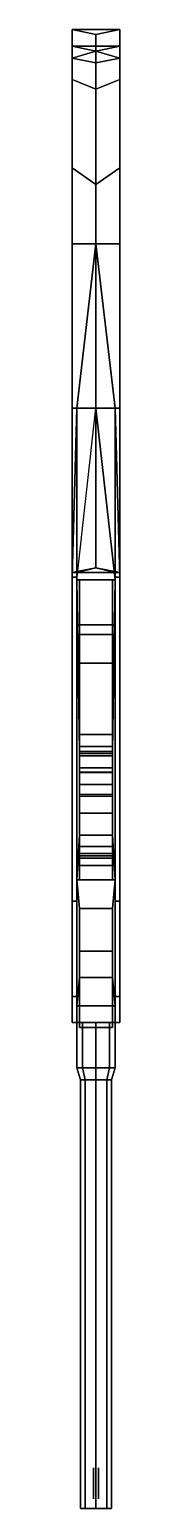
# Model space of a CAD drawing. Extents: x -0.1 to 0.1, y -6.3 to -0.09.
import ezdxf

# ---------------------------------------------------------------- set-up
doc = ezdxf.new("R2010")
doc.units = 0
doc.layers.add('MAS_38', color=7, linetype='CONTINUOUS')

msp = doc.modelspace()

# ---------------------------------------------------------------- linework, layer by layer
at = {"layer": 'MAS_38'}
for points in [[(-0.1, -0.09, -0.24), (-0.1, -0.16, -0.73), (-0.1, -0.3, -1.08), (-0.1, -0.67, -0.18)], [(0, -0.11, -0.15), (-0.1, -0.09, -0.24), (-0.1, -0.67, -0.18), (0, -0.74, -0.11)], [(0.1, -0.09, -0.24), (0.1, -0.09, -0.24), (-0.1, -0.09, -0.24), (0, -0.11, -0.15)], [(0.1, -0.09, -0.24), (0.1, -0.16, -0.73), (-0.1, -0.16, -0.73), (-0.1, -0.09, -0.24)], [(0.1, -0.09, -0.24), (0, -0.11, -0.15), (0, -0.74, -0.11), (0.1, -0.67, -0.18)], [(0.1, -0.16, -0.73), (0.1, -0.09, -0.24), (0.1, -0.67, -0.18), (0.1, -0.3, -1.08)], [(-0.1, -0.16, -0.73), (-0.1, -0.16, -1.13), (-0.1, -0.21, -1.13), (-0.1, -0.3, -1.08)], [(0.1, -0.16, -0.73), (0.1, -0.16, -1.13), (-0.1, -0.16, -1.13), (-0.1, -0.16, -0.73)], [(0.1, -0.16, -1.13), (0, -0.18, -1.18), (0, -0.18, -1.18), (-0.1, -0.16, -1.13)], [(-0.1, -0.16, -1.13), (0, -0.18, -1.18), (0, -0.18, -1.18), (-0.1, -0.21, -1.13)], [(0, -0.18, -1.18), (0, -0.23, -1.18), (0, -0.23, -1.18), (-0.1, -0.21, -1.13)], [(0.1, -0.21, -1.13), (0, -0.18, -1.18), (0, -0.18, -1.18), (0.1, -0.16, -1.13)], [(0, -0.23, -1.18), (0, -0.18, -1.18), (0, -0.18, -1.18), (0.1, -0.21, -1.13)], [(0.1, -0.16, -1.13), (0.1, -0.16, -0.73), (0.1, -0.3, -1.08), (0.1, -0.21, -1.13)], [(-0.1, -0.21, -1.13), (0, -0.23, -1.18), (0, -0.34, -1.15), (-0.1, -0.3, -1.08)], [(0, -0.23, -1.18), (0.1, -0.21, -1.13), (0.1, -0.3, -1.08), (0, -0.34, -1.15)], [(-0.1, -0.67, -0.18), (-0.1, -0.3, -1.08), (-0.1, -0.99, -0.64), (-0.1, -0.99, -0.24)], [(-0.1, -0.3, -1.08), (0, -0.34, -1.15), (0, -0.99, -0.86), (-0.1, -0.99, -0.64)], [(0, -0.34, -1.15), (0.1, -0.3, -1.08), (0.1, -0.99, -0.64), (0, -0.99, -0.86)], [(0.1, -0.3, -1.08), (0.1, -0.67, -0.18), (0.1, -0.99, -0.24), (0.1, -0.99, -0.64)], [(0, -0.74, -0.11), (-0.1, -0.67, -0.18), (-0.1, -0.99, -0.24), (0, -0.99, -0.11)], [(0.1, -0.67, -0.18), (0, -0.74, -0.11), (0, -0.99, -0.11), (0.1, -0.99, -0.24)], [(-0.1, -0.99, -0.24), (-0.1, -0.99, -0.64), (-0.1, -1.68, -0.39), (-0.1, -1.68, -0.14)], [(0, -0.99, -0.11), (-0.1, -0.99, -0.24), (-0.1, -1.68, -0.14), (0, -1.68, -0.04)], [(-0.1, -0.99, -0.64), (0, -0.99, -0.86), (-0.08, -1.68, -0.54), (-0.1, -1.68, -0.39)], [(0, -0.99, -0.86), (0, -0.99, -0.86), (0, -1.68, -0.6), (-0.08, -1.68, -0.54)], [(0.1, -0.99, -0.24), (0, -0.99, -0.11), (0, -1.68, -0.04), (0.1, -1.68, -0.14)], [(0, -0.99, -0.86), (0.1, -0.99, -0.64), (0.1, -1.68, -0.39), (0.08, -1.68, -0.54)], [(0, -0.99, -0.86), (0, -0.99, -0.86), (0.08, -1.68, -0.54), (0, -1.68, -0.6)], [(0.1, -0.99, -0.64), (0.1, -0.99, -0.24), (0.1, -1.68, -0.14), (0.1, -1.68, -0.39)], [(-0.1, -1.68, -0.14), (-0.1, -1.68, -0.39), (-0.1, -2.39, -0.21), (-0.1, -2.37, -0.01)], [(0, -1.68, -0.04), (-0.1, -1.68, -0.14), (-0.1, -2.37, -0.01), (0, -2.35, 0.03)], [(-0.1, -2.39, -0.21), (-0.08, -1.68, -0.54), (-0.08, -2.39, -0.21), (-0.1, -2.39, -0.21)], [(-0.1, -1.68, -0.39), (-0.08, -1.68, -0.54), (-0.1, -2.39, -0.21), (-0.1, -1.68, -0.39)], [(-0.08, -2.39, -0.21), (-0.08, -1.68, -0.54), (-0.08, -2.4, -0.39), (-0.08, -2.39, -0.21)], [(-0.08, -2.4, -0.39), (0, -1.68, -0.6), (-0.08, -1.68, -0.54), (-0.08, -2.4, -0.39)], [(0, -1.68, -0.6), (0.08, -2.4, -0.39), (0.08, -2.4, -0.39), (-0.08, -2.4, -0.39)], [(0.1, -1.68, -0.14), (0, -1.68, -0.04), (0, -2.35, 0.03), (0.1, -2.37, -0.01)], [(0, -1.68, -0.6), (0.08, -1.68, -0.54), (0.08, -1.68, -0.54), (0.08, -2.4, -0.39)], [(0.08, -1.68, -0.54), (0.08, -2.39, -0.21), (0.08, -2.39, -0.21), (0.08, -2.4, -0.39)], [(0.08, -1.68, -0.54), (0.1, -2.39, -0.21), (0.1, -2.39, -0.21), (0.08, -2.39, -0.21)], [(0.08, -1.68, -0.54), (0.1, -1.68, -0.39), (0.1, -1.68, -0.39), (0.1, -2.39, -0.21)], [(0.1, -1.68, -0.39), (0.1, -1.68, -0.14), (0.1, -2.37, -0.01), (0.1, -2.39, -0.21)], [(-0.08, -2.37, -0.01), (0, -2.35, 0.03), (0, -2.35, 0.03), (-0.1, -2.37, -0.01)], [(0.08, -2.37, -0.01), (0, -2.35, 0.03), (0, -2.35, 0.03), (-0.08, -2.37, -0.01)], [(0.1, -2.37, -0.01), (0, -2.35, 0.03), (0, -2.35, 0.03), (0.08, -2.37, -0.01)], [(-0.1, -2.37, -0.01), (-0.1, -2.39, -0.21), (-0.1, -3.75, -0.11), (-0.1, -4.15, 0.12)], [(-0.08, -2.37, -0.01), (-0.1, -2.37, -0.01), (-0.1, -4.15, 0.12), (-0.08, -4.15, 0.12)], [(-0.1, -2.39, -0.21), (-0.08, -2.39, -0.21), (-0.08, -3.75, -0.11), (-0.1, -3.75, -0.11)], [(-0.08, -2.59, 0.05), (-0.08, -2.37, -0.01), (-0.08, -4.15, 0.12)], [(0.08, -2.59, 0.05), (0.08, -2.37, -0.01), (-0.08, -2.37, -0.01), (-0.08, -2.59, 0.05)], [(-0.08, -2.39, -0.21), (-0.08, -2.4, -0.39), (-0.08, -3.66, -0.29), (-0.08, -3.75, -0.11)], [(-0.08, -2.4, -0.39), (-0.07, -2.4, -0.39), (-0.07, -3.1221, -0.3327)], [(-0.08, -3.66, -0.29), (-0.08, -2.4, -0.39), (-0.07, -3.1221, -0.3327), (-0.07, -3.4726, -0.3049)], [(-0.07, -2.4, -0.39), (-0.07, -2.75, -0.46), (-0.07, -3.1221, -0.3327)], [(0.07, -2.4, -0.39), (0.07, -2.75, -0.46), (-0.07, -2.75, -0.46), (-0.07, -2.4, -0.39)], [(0.07, -2.75, -0.46), (0.07, -2.4, -0.39), (0.07, -3.1221, -0.3327)], [(0.07, -2.4, -0.39), (0.08, -2.4, -0.39), (0.07, -3.1221, -0.3327)], [(0.08, -2.4, -0.39), (0.08, -3.66, -0.29), (0.07, -3.4726, -0.3049), (0.07, -3.1221, -0.3327)], [(0.08, -2.37, -0.01), (0.08, -2.59, 0.05), (0.08, -4.15, 0.12)], [(0.1, -2.37, -0.01), (0.08, -2.37, -0.01), (0.08, -4.15, 0.12), (0.1, -4.15, 0.12)], [(0.08, -2.4, -0.39), (0.08, -2.39, -0.21), (0.08, -3.75, -0.11), (0.08, -3.66, -0.29)], [(0.08, -2.39, -0.21), (0.1, -2.39, -0.21), (0.1, -3.75, -0.11), (0.08, -3.75, -0.11)], [(0.1, -2.39, -0.21), (0.1, -2.37, -0.01), (0.1, -4.15, 0.12), (0.1, -3.75, -0.11)], [(-0.08, -2.63, 0.08), (-0.08, -2.59, 0.05), (-0.08, -4.15, 0.12)], [(0.08, -2.63, 0.08), (0.08, -2.59, 0.05), (-0.08, -2.59, 0.05), (-0.08, -2.63, 0.08)], [(-0.07, -2.75, -0.54), (-0.07, -2.59, -1.14), (-0.07, -3.05, -1.12), (-0.07, -3.1, -0.71)], [(0.07, -2.59, -1.14), (0.07, -3.05, -1.12), (-0.07, -3.05, -1.12), (-0.07, -2.59, -1.14)], [(0.07, -2.75, -0.54), (0.07, -2.59, -1.14), (-0.07, -2.59, -1.14), (-0.07, -2.75, -0.54)], [(0.07, -2.59, -1.14), (0.07, -2.75, -0.54), (0.07, -3.1, -0.71), (0.07, -3.05, -1.12)], [(0.08, -2.59, 0.05), (0.08, -2.63, 0.08), (0.08, -4.15, 0.12)], [(-0.08, -2.63, 0.14), (-0.08, -2.63, 0.08), (-0.08, -4.15, 0.12), (-0.08, -4.26, 0.14)], [(0.08, -4.26, 0.14), (0.08, -2.63, 0.14), (-0.08, -2.63, 0.14), (-0.08, -4.26, 0.14)], [(0.08, -2.63, 0.14), (0.08, -2.63, 0.08), (-0.08, -2.63, 0.08), (-0.08, -2.63, 0.14)], [(0.08, -2.63, 0.08), (0.08, -2.63, 0.14), (0.08, -4.26, 0.14), (0.08, -4.15, 0.12)], [(-0.07, -2.75, -0.46), (-0.07, -2.75, -0.54), (-0.07, -3.1, -0.71), (-0.07, -3.13, -0.62)], [(-0.07, -3.1221, -0.3327), (-0.07, -2.75, -0.46), (-0.07, -3.13, -0.62), (-0.07, -3.14, -0.51)], [(0.07, -2.75, -0.46), (0.07, -2.75, -0.54), (-0.07, -2.75, -0.54), (-0.07, -2.75, -0.46)], [(0.07, -2.75, -0.54), (0.07, -2.75, -0.46), (0.07, -3.13, -0.62), (0.07, -3.1, -0.71)], [(0.07, -2.75, -0.46), (0.07, -3.1221, -0.3327), (0.07, -3.14, -0.51), (0.07, -3.13, -0.62)], [(0.07, -3.05, -1.12), (0.07, -3.1, -0.71), (-0.07, -3.1, -0.71), (-0.07, -3.05, -1.12)], [(0.07, -3.1, -0.71), (0.07, -3.13, -0.62), (-0.07, -3.13, -0.62), (-0.07, -3.1, -0.71)], [(0.07, -3.1221, -0.3327), (-0.07, -3.1221, -0.3327), (-0.07, -3.14, -0.51), (0.07, -3.14, -0.51)], [(-0.07, -3.1221, -0.3327), (0.07, -3.1221, -0.3327), (0.07, -3.2088, -0.3258), (-0.07, -3.2088, -0.3258)], [(-0.07, -3.14, -0.51), (-0.07, -3.13, -0.62), (-0.07, -3.21, -0.59)], [(-0.07, -3.21, -0.59), (-0.07, -3.13, -0.62), (-0.07, -3.38, -0.6)], [(0.07, -3.13, -0.62), (0.07, -3.38, -0.6), (-0.07, -3.38, -0.6), (-0.07, -3.13, -0.62)], [(0.07, -3.14, -0.51), (-0.07, -3.14, -0.51), (-0.07, -3.21, -0.59), (0.07, -3.21, -0.59)], [(0.07, -3.13, -0.62), (0.07, -3.14, -0.51), (0.07, -3.21, -0.59)], [(0.07, -3.13, -0.62), (0.07, -3.21, -0.59), (0.07, -3.38, -0.6)], [(-0.07, -3.3084, -0.3179), (-0.07, -3.2088, -0.3258), (-0.07, -3.19, -0.42), (-0.07, -3.26, -0.42)], [(-0.07, -3.26, -0.42), (-0.07, -3.19, -0.42), (-0.07, -3.26, -0.52), (-0.07, -3.3, -0.52)], [(-0.07, -3.2088, -0.3258), (0.07, -3.2088, -0.3258), (0.07, -3.19, -0.42), (-0.07, -3.19, -0.42)], [(-0.07, -3.19, -0.42), (0.07, -3.19, -0.42), (0.07, -3.26, -0.52), (-0.07, -3.26, -0.52)], [(-0.07, -3.21, -0.59), (-0.07, -3.38, -0.6), (-0.07, -3.52, -0.57)], [(0.07, -3.21, -0.59), (-0.07, -3.21, -0.59), (-0.07, -3.52, -0.57), (0.07, -3.52, -0.57)], [(0.07, -3.2088, -0.3258), (0.07, -3.3084, -0.3179), (0.07, -3.26, -0.42), (0.07, -3.19, -0.42)], [(0.07, -3.19, -0.42), (0.07, -3.26, -0.42), (0.07, -3.3, -0.52), (0.07, -3.26, -0.52)], [(0.07, -3.38, -0.6), (0.07, -3.21, -0.59), (0.07, -3.52, -0.57)], [(0.07, -3.3084, -0.3179), (-0.07, -3.3084, -0.3179), (-0.07, -3.26, -0.42), (0.07, -3.26, -0.42)], [(0.07, -3.26, -0.42), (-0.07, -3.26, -0.42), (-0.07, -3.3, -0.52), (0.07, -3.3, -0.52)], [(0.07, -3.4726, -0.3049), (-0.07, -3.4726, -0.3049), (-0.07, -3.3084, -0.3179), (0.07, -3.3084, -0.3179)], [(-0.07, -3.52, -0.57), (-0.07, -3.38, -0.6), (-0.07, -3.55, -0.58)], [(0.07, -3.38, -0.6), (0.07, -3.55, -0.58), (-0.07, -3.55, -0.58), (-0.07, -3.38, -0.6)], [(0.07, -3.38, -0.6), (0.07, -3.52, -0.57), (0.07, -3.55, -0.58)], [(-0.07, -3.4726, -0.3049), (-0.07, -3.66, -0.29), (-0.08, -3.66, -0.29)], [(-0.07, -3.57, -0.42), (-0.07, -3.66, -0.42), (-0.07, -3.66, -0.29), (-0.07, -3.4726, -0.3049)], [(0.07, -3.57, -0.42), (-0.07, -3.57, -0.42), (-0.07, -3.4726, -0.3049), (0.07, -3.4726, -0.3049)], [(0.07, -3.66, -0.42), (0.07, -3.57, -0.42), (0.07, -3.4726, -0.3049), (0.07, -3.66, -0.29)], [(0.07, -3.4726, -0.3049), (0.08, -3.66, -0.29), (0.07, -3.66, -0.29)], [(-0.07, -3.52, -0.57), (-0.07, -3.55, -0.58), (-0.07, -3.6, -0.48), (-0.07, -3.56, -0.48)], [(0.07, -3.52, -0.57), (-0.07, -3.52, -0.57), (-0.07, -3.56, -0.48), (0.07, -3.56, -0.48)], [(0.07, -3.55, -0.58), (0.07, -3.52, -0.57), (0.07, -3.56, -0.48), (0.07, -3.6, -0.48)], [(0.07, -3.55, -0.58), (0.07, -3.6, -0.48), (-0.07, -3.6, -0.48), (-0.07, -3.55, -0.58)], [(-0.07, -3.56, -0.48), (-0.07, -3.6, -0.48), (-0.07, -3.66, -0.42), (-0.07, -3.57, -0.42)], [(0.07, -3.56, -0.48), (-0.07, -3.56, -0.48), (-0.07, -3.57, -0.42), (0.07, -3.57, -0.42)], [(0.07, -3.6, -0.48), (0.07, -3.66, -0.42), (-0.07, -3.66, -0.42), (-0.07, -3.6, -0.48)], [(0.07, -3.6, -0.48), (0.07, -3.56, -0.48), (0.07, -3.57, -0.42), (0.07, -3.66, -0.42)], [(-0.08, -3.75, -0.11), (-0.08, -3.66, -0.29), (-0.08, -4.19, -0.23), (-0.08, -4.26, -0.08)], [(-0.08, -3.66, -0.29), (-0.08, -3.66, -0.42), (-0.08, -4.19, -0.35), (-0.08, -4.19, -0.23)], [(-0.08, -3.66, -0.42), (-0.07, -3.7805, -0.4041), (-0.07, -4.0709, -0.3657), (-0.08, -4.19, -0.35)], [(0.08, -3.66, -0.42), (0.07, -3.7805, -0.4041), (-0.07, -3.7805, -0.4041), (-0.08, -3.66, -0.42)], [(-0.08, -3.66, -0.42), (-0.08, -3.66, -0.29), (-0.07, -3.66, -0.29), (-0.07, -3.66, -0.42)], [(0.07, -3.7805, -0.4041), (0.08, -3.66, -0.42), (0.08, -4.19, -0.35), (0.07, -4.0709, -0.3657)], [(0.07, -3.66, -0.42), (0.07, -3.66, -0.29), (0.08, -3.66, -0.29), (0.08, -3.66, -0.42)], [(0.08, -3.66, -0.29), (0.08, -3.75, -0.11), (0.08, -4.26, -0.08), (0.08, -4.19, -0.23)], [(0.08, -3.66, -0.42), (0.08, -3.66, -0.29), (0.08, -4.19, -0.23), (0.08, -4.19, -0.35)], [(-0.1, -4.15, 0.12), (-0.1, -3.75, -0.11), (-0.1, -4.26, -0.08), (-0.1, -4.26, 0.12)], [(-0.1, -3.75, -0.11), (-0.08, -3.75, -0.1101), (-0.08, -4.26, -0.08), (-0.1, -4.26, -0.08)], [(-0.07, -3.7805, -0.4041), (-0.07, -3.96, -1.82), (-0.07, -4.28, -1.77), (-0.07, -4.0709, -0.3657)], [(-0.07, -3.7805, -0.4041), (0.07, -3.7805, -0.4041), (0.07, -3.96, -1.82), (-0.07, -3.96, -1.82)], [(0.07, -3.96, -1.82), (0.07, -3.7805, -0.4041), (0.07, -4.0709, -0.3657), (0.07, -4.28, -1.77)], [(0.08, -3.75, -0.11), (0.1, -3.75, -0.1101), (0.1, -4.26, -0.08), (0.08, -4.26, -0.08)], [(0.1, -3.75, -0.11), (0.1, -4.15, 0.12), (0.1, -4.26, 0.12), (0.1, -4.26, -0.08)], [(-0.07, -3.96, -1.82), (0.07, -3.96, -1.82), (0.07, -4.28, -1.77), (-0.07, -4.28, -1.77)], [(0.07, -4.0709, -0.3657), (0.08, -4.19, -0.35), (-0.08, -4.19, -0.35), (-0.07, -4.0709, -0.3657)], [(-0.07, -4.28, -1.77), (0.07, -4.28, -1.77), (0.07, -4.0709, -0.3657), (-0.07, -4.0709, -0.3657)], [(-0.08, -4.15, 0.12), (-0.1, -4.15, 0.12), (-0.1, -4.26, 0.12), (-0.08, -4.26, 0.12)], [(-0.08, -4.26, 0.14), (-0.08, -4.15, 0.12), (-0.08, -4.26, 0.12), (-0.08, -4.26, 0.14)], [(0.08, -4.15, 0.12), (0.08, -4.26, 0.14), (0.08, -4.26, 0.14), (0.08, -4.26, 0.12)], [(0.1, -4.15, 0.12), (0.08, -4.15, 0.12), (0.08, -4.26, 0.12), (0.1, -4.26, 0.12)], [(0.08, -4.19, -0.35), (0.08, -4.19, -0.23), (-0.08, -4.19, -0.23), (-0.08, -4.19, -0.35)], [(0.08, -4.19, -0.23), (0.08, -4.26, -0.08), (-0.08, -4.26, -0.08), (-0.08, -4.19, -0.23)], [(0.1, -4.26, -0.08), (0.1, -4.26, 0.12), (-0.1, -4.26, 0.12), (-0.1, -4.26, -0.08)], [(-0.0566, -4.26, 0.0566), (-0.08, -4.26), (-0.08, -4.45), (-0.0566, -4.45, 0.0566)], [(-0.08, -4.26), (-0.0566, -4.26, -0.0566), (-0.0566, -4.45, -0.0566), (-0.08, -4.45)], [(0.08, -4.26, 0.12), (0.08, -4.26, 0.14), (-0.08, -4.26, 0.14), (-0.08, -4.26, 0.12)], [(0, -4.26, 0.08), (-0.0566, -4.26, 0.0566), (-0.0566, -4.45, 0.0566), (0, -4.45, 0.08)], [(-0.0566, -4.26, -0.0566), (0, -4.26, -0.08), (0, -4.45, -0.08), (-0.0566, -4.45, -0.0566)], [(0.0566, -4.26, 0.0566), (0, -4.26, 0.08), (0, -4.45, 0.08), (0.0566, -4.45, 0.0566)], [(0, -4.26, -0.08), (0.0566, -4.26, -0.0566), (0.0566, -4.45, -0.0566), (0, -4.45, -0.08)], [(0.08, -4.26), (0.0566, -4.26, 0.0566), (0.0566, -4.45, 0.0566), (0.08, -4.45)], [(0.0566, -4.26, -0.0566), (0.08, -4.26), (0.08, -4.45), (0.0566, -4.45, -0.0566)], [(-0.046, -4.5, -0.046), (-0.065, -4.5), (-0.08, -4.45), (-0.0566, -4.45, -0.0566)], [(-0.065, -4.5), (-0.046, -4.5, 0.046), (-0.0566, -4.45, 0.0566), (-0.08, -4.45)], [(0, -4.5, -0.065), (-0.046, -4.5, -0.046), (-0.0566, -4.45, -0.0566), (0, -4.45, -0.08)], [(-0.046, -4.5, 0.046), (0, -4.5, 0.065), (0, -4.45, 0.08), (-0.0566, -4.45, 0.0566)], [(0.046, -4.5, -0.046), (0, -4.5, -0.065), (0, -4.45, -0.08), (0.0566, -4.45, -0.0566)], [(0, -4.5, 0.065), (0.046, -4.5, 0.046), (0.0566, -4.45, 0.0566), (0, -4.45, 0.08)], [(0.065, -4.5), (0.046, -4.5, -0.046), (0.0566, -4.45, -0.0566), (0.08, -4.45)], [(0.046, -4.5, 0.046), (0.065, -4.5), (0.08, -4.45), (0.0566, -4.45, 0.0566)], [(-0.046, -4.5, 0.046), (-0.065, -4.5), (-0.065, -6.3), (-0.046, -6.3, 0.046)], [(-0.065, -4.5), (-0.046, -4.5, -0.046), (-0.046, -6.3, -0.046), (-0.065, -6.3)], [(0, -4.5, 0.065), (-0.046, -4.5, 0.046), (-0.046, -6.3, 0.046), (0, -6.3, 0.065)], [(-0.046, -4.5, -0.046), (0, -4.5, -0.065), (0, -6.3, -0.065), (-0.046, -6.3, -0.046)], [(0.046, -4.5, 0.046), (0, -4.5, 0.065), (0, -6.3, 0.065), (0.046, -6.3, 0.046)], [(0, -4.5, -0.065), (0.046, -4.5, -0.046), (0.046, -6.3, -0.046), (0, -6.3, -0.065)], [(0.065, -4.5), (0.046, -4.5, 0.046), (0.046, -6.3, 0.046), (0.065, -6.3)], [(0.046, -4.5, -0.046), (0.065, -4.5), (0.065, -6.3), (0.046, -6.3, -0.046)], [(-0.01, -6.19, 0.235), (-0.01, -6.13, 0.05), (-0.01, -6.26, 0.05), (-0.01, -6.26, 0.21)], [(0.01, -6.13, 0.05), (0.01, -6.19, 0.235), (0.01, -6.26, 0.21), (0.01, -6.26, 0.05)], [(-0.046, -6.3, 0.046), (-0.065, -6.3), (-0.046, -6.3, -0.046), (0, -6.3, 0.065)], [(0, -6.3, 0.065), (-0.046, -6.3, -0.046), (0, -6.3, -0.065), (0.046, -6.3, 0.046)], [(0.046, -6.3, 0.046), (0, -6.3, -0.065), (0.046, -6.3, -0.046), (0.065, -6.3)]]:
    msp.add_3dface(points, dxfattribs=at)

doc.saveas('drawing.dxf')
